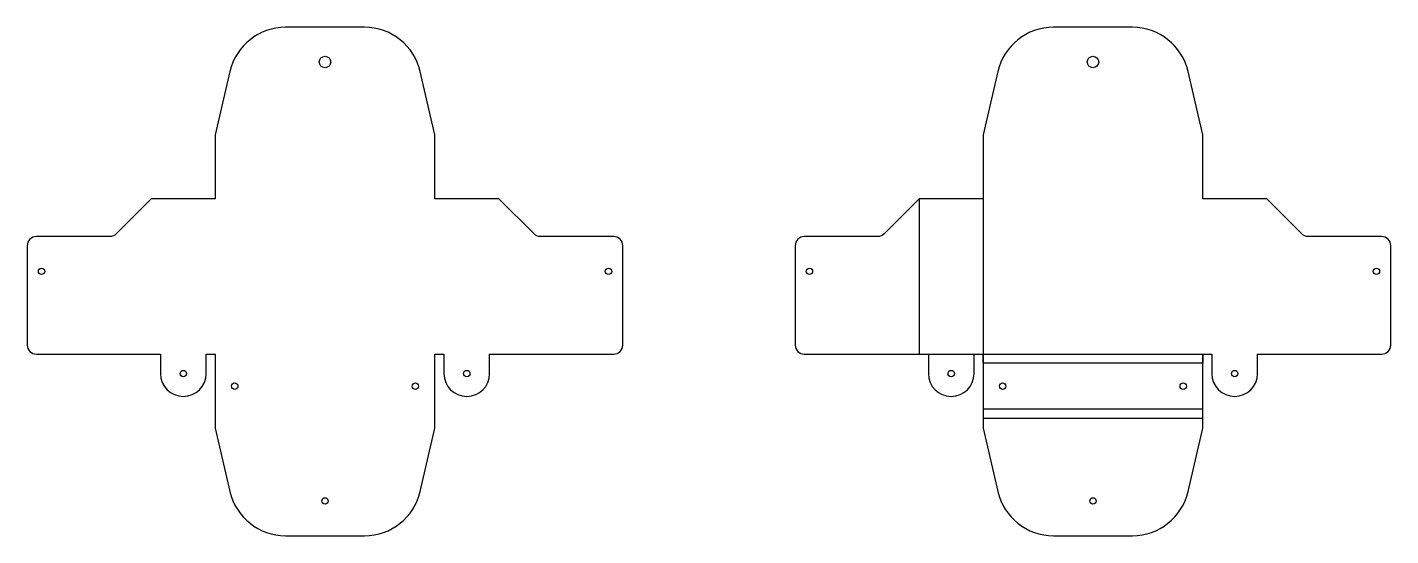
# Model space of a CAD drawing. Header units: millimetres. Extents: x 2063 to 2659, y 1829 to 2052.
import ezdxf

# ---------------------------------------------------------------- set-up
doc = ezdxf.new("R2010")
doc.units = ezdxf.units.MM

msp = doc.modelspace()

# ---------------------------------------------------------------- linework, layer by layer
for p, q in [((2452.73, 1976.81), (2452.73, 1976.81)), ((2452.73, 1976.81), (2452.73, 1908.81)), ((2480.73, 1976.81), (2480.73, 1908.81)), ((2456.73, 1908.81), (2476.73, 1908.81))]:
    msp.add_line(p, q)
for points in [[(2175.58, 2051.81, 0.349216), (2151.22, 2032.44), (2144.84, 2004.81), (2144.84, 1976.81), (2116.84, 1976.81), (2101.45, 1961.42, -0.198912), (2098.62, 1960.25), (2066.59, 1960.25, 0.414214), (2062.59, 1956.25), (2062.59, 1912.81, 0.414214), (2066.59, 1908.81), (2120.84, 1908.81), (2120.84, 1900.31, 1), (2140.84, 1900.31), (2140.84, 1908.81), (2144.84, 1908.81), (2144.84, 1876.38), (2151.22, 1848.75, 0.349216), (2175.58, 1829.38), (2210.11, 1829.38, 0.349216), (2234.47, 1848.75), (2240.84, 1876.38), (2240.84, 1908.81), (2244.84, 1908.81), (2244.84, 1900.31, 1), (2264.84, 1900.31), (2264.84, 1908.81), (2319.09, 1908.81, 0.414214), (2323.09, 1912.81), (2323.09, 1956.25, 0.414214), (2319.09, 1960.25), (2287.06, 1960.25, -0.198912), (2284.24, 1961.42), (2268.84, 1976.81), (2240.84, 1976.81), (2240.84, 2004.81), (2234.47, 2032.44, 0.349216), (2210.11, 2051.81)], [(2511.47, 2051.81, 0.349216), (2487.11, 2032.44), (2480.73, 2004.81), (2480.73, 1976.81), (2452.73, 1976.81), (2437.34, 1961.42, -0.198912), (2434.51, 1960.25), (2402.48, 1960.25, 0.414214), (2398.48, 1956.25), (2398.48, 1912.81, 0.414214), (2402.48, 1908.81), (2456.73, 1908.81), (2456.73, 1900.31, 1), (2476.73, 1900.31), (2476.73, 1908.81), (2480.73, 1908.81), (2480.73, 1876.38), (2487.11, 1848.75, 0.349216), (2511.47, 1829.38), (2545.99, 1829.38, 0.349216), (2570.35, 1848.75), (2576.73, 1876.38), (2576.73, 1908.81), (2580.73, 1908.81), (2580.73, 1900.31, 1), (2600.73, 1900.31), (2600.73, 1908.81), (2654.98, 1908.81, 0.414214), (2658.98, 1912.81), (2658.98, 1956.25, 0.414214), (2654.98, 1960.25), (2622.95, 1960.25, -0.198912), (2620.12, 1961.42), (2604.73, 1976.81), (2576.73, 1976.81), (2576.73, 2004.81), (2570.35, 2032.44, 0.349216), (2545.99, 2051.81)]]:
    msp.add_lwpolyline(points, format="xyb", close=True)
for points in [[(2480.73, 1908.81), (2576.73, 1908.81), (2576.73, 1904.81), (2480.73, 1904.81)], [(2480.73, 1880.81), (2576.73, 1880.81), (2576.73, 1884.81), (2480.73, 1884.81)]]:
    msp.add_lwpolyline(points, close=True)
for centre, radius in [((2192.84, 2036.6), 2.5), ((2528.73, 2036.6), 2.5), ((2068.84, 1945.03), 1.4), ((2316.84, 1945.03), 1.4), ((2404.73, 1945.03), 1.4), ((2652.73, 1945.03), 1.4), ((2130.84, 1900.31), 1.4), ((2254.84, 1900.31), 1.4), ((2466.73, 1900.31), 1.4), ((2590.73, 1900.31), 1.4), ((2153.34, 1894.81), 1.4), ((2232.34, 1894.81), 1.4), ((2489.23, 1894.81), 1.4), ((2568.23, 1894.81), 1.4), ((2192.84, 1844.6), 1.4), ((2528.73, 1844.6), 1.4)]:
    msp.add_circle(centre, radius)

doc.saveas('drawing.dxf')
